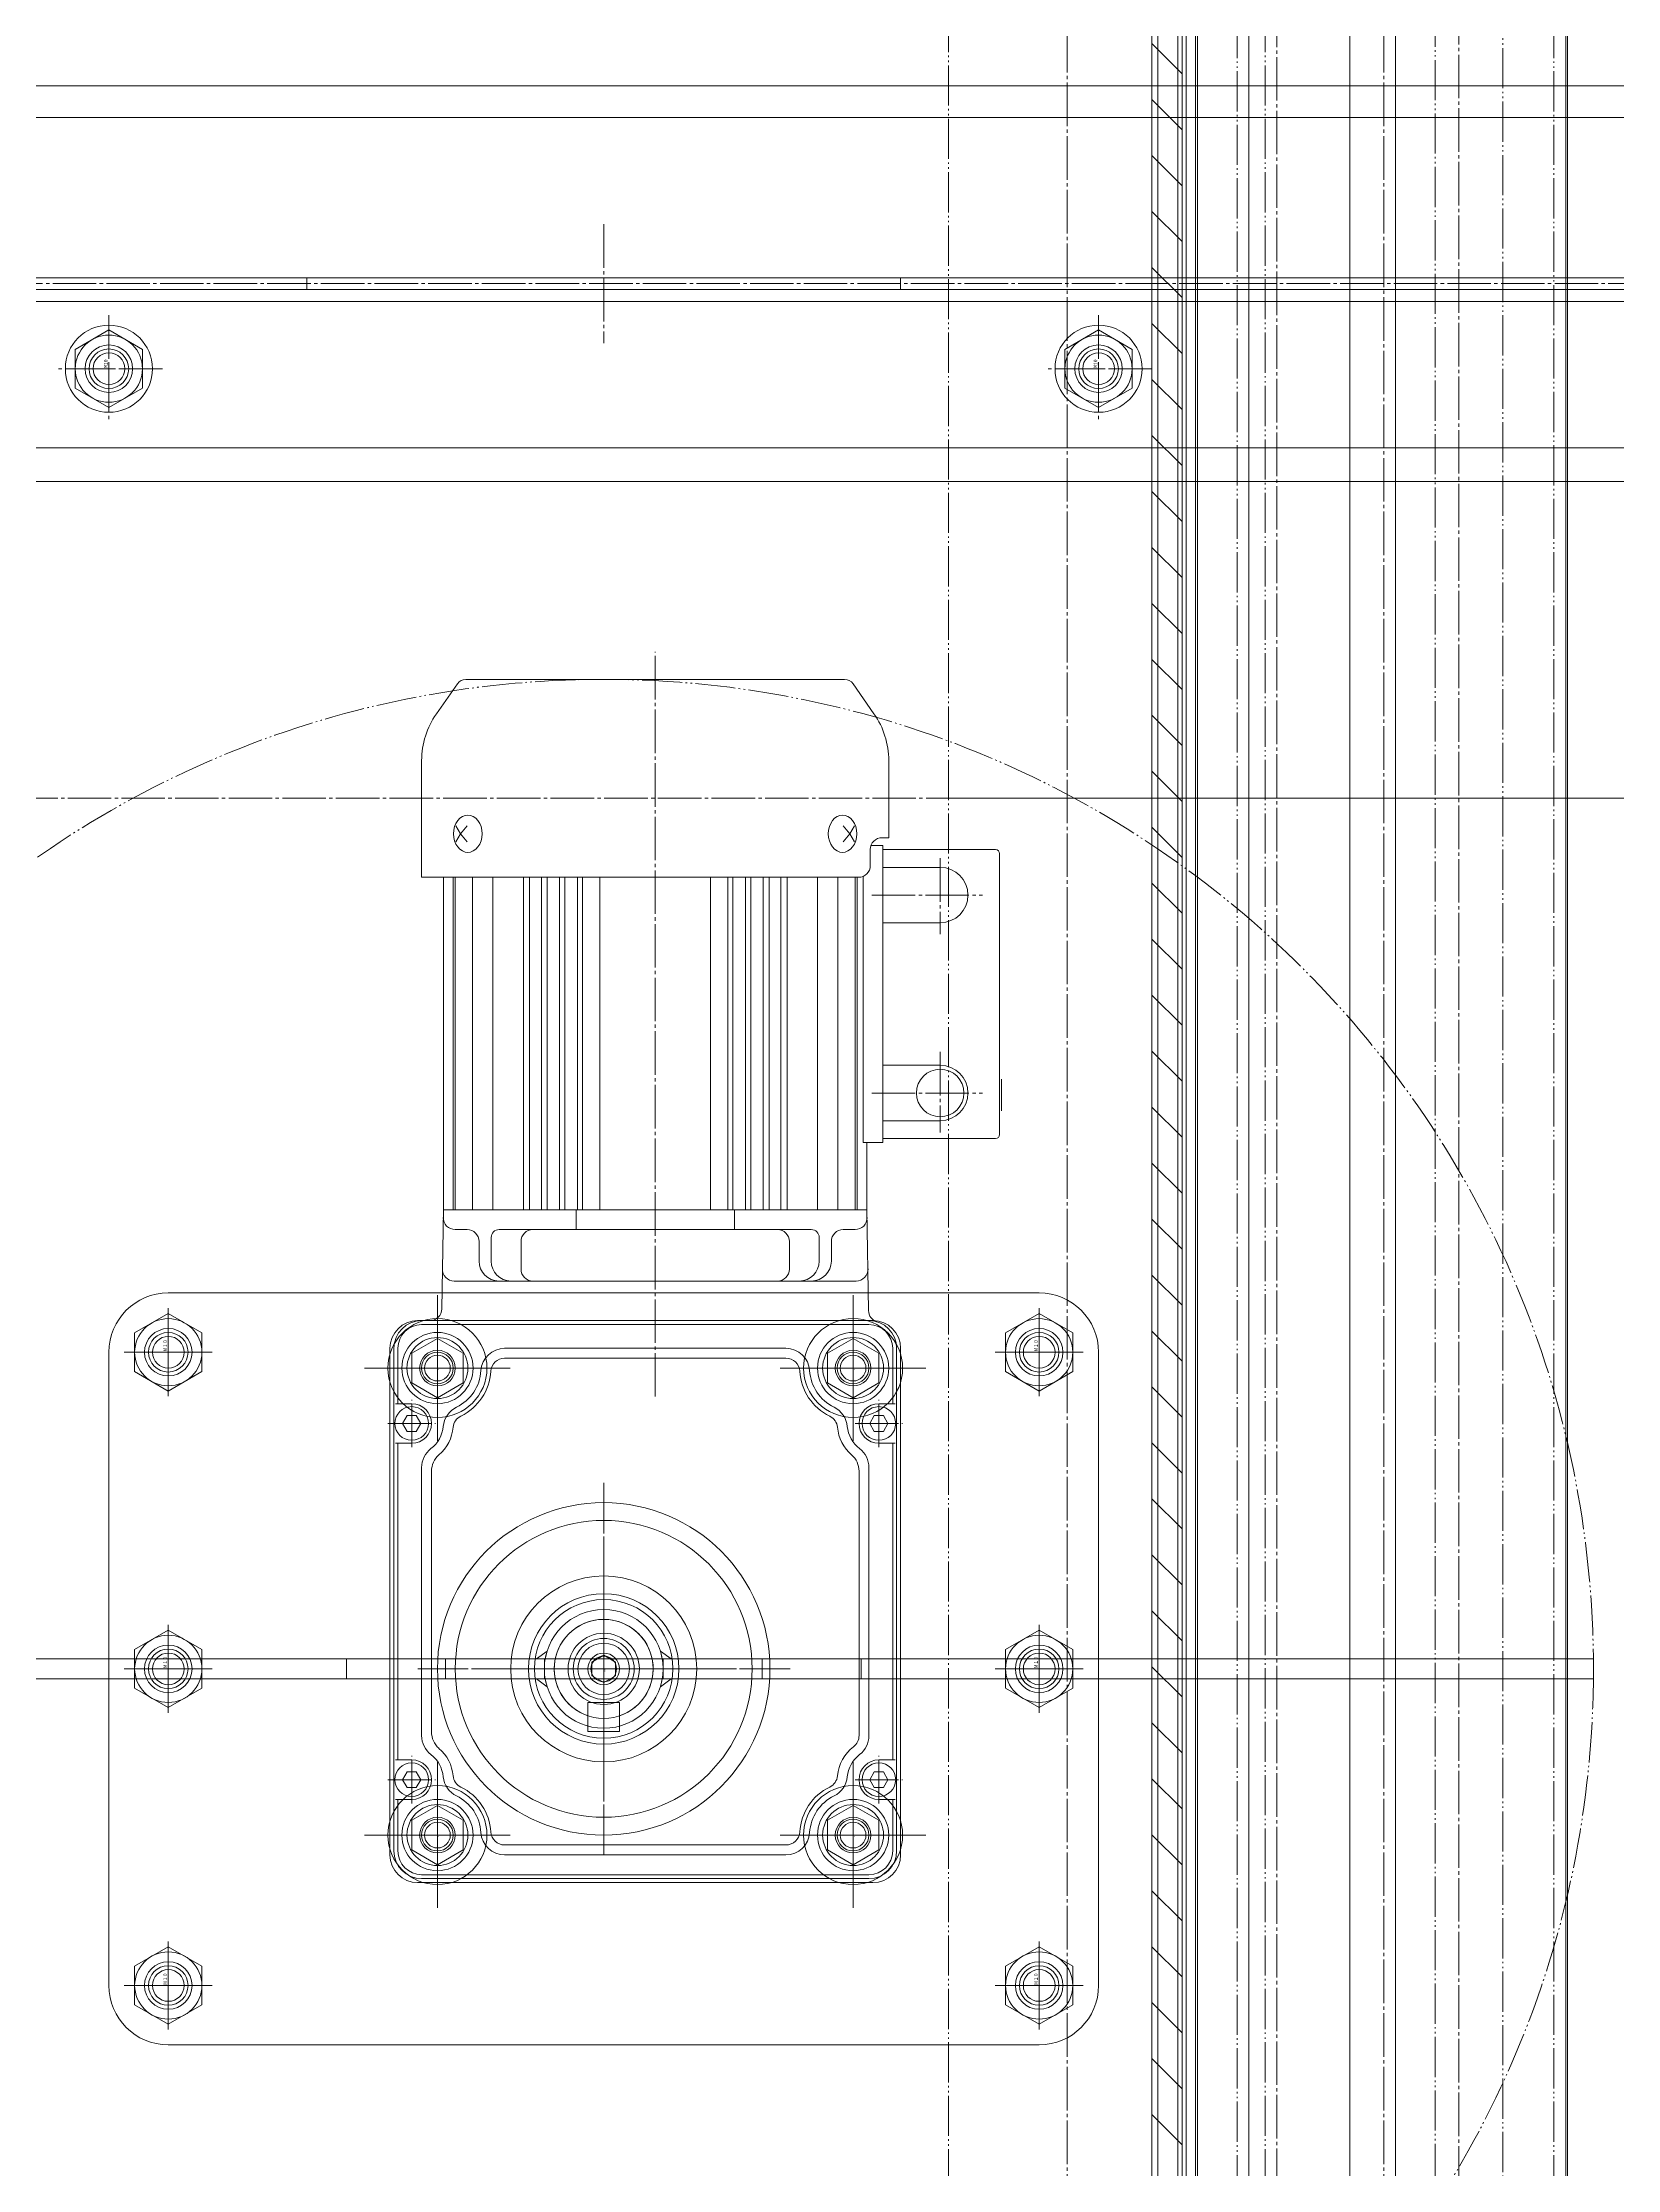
# Model space of a CAD drawing. Units: millimetres at full size. Extents: x -21196 to 21204, y -11807 to 11807.
# Drawn here: x -7121 to -6723, y -2777 to -2239 of the extents above; entities that cross this region are included whole.
import ezdxf
from ezdxf.enums import TextEntityAlignment as Align

# ---------------------------------------------------------------- set-up
doc = ezdxf.new("R2010")
doc.units = ezdxf.units.MM
doc.header["$LTSCALE"] = 0.5
doc.linetypes.add('USER3', pattern=[26.999999, 20.299999, -1.7, 0.8, -1.7, 0.8, -1.7])
doc.linetypes.add('USER4', pattern=[27.1, 22, -1.7, 1.7, -1.7])
doc.layers.add('1-0_設備-5(241129配置図菊池追記(立面図).jww)(機器配置図 260128.dwg)', color=7, linetype='Continuous', lineweight=9)
doc.styles.add('ＭＳ ゴシック', font='')
doc.styles.get('ＭＳ ゴシック').set_extended_font_data('MS Gothic')

msp = doc.modelspace()

# ---------------------------------------------------------------- linework, layer by layer
at = {"layer": '1-0_設備-5(241129配置図菊池追記(立面図).jww)(機器配置図 260128.dwg)', "linetype": 'USER4'}
for p, q in [((-6763.5215, -3662.4988), (-6763.5215, -1337.5378)), ((-6809.5215, -1348.6084), (-6809.5215, -3511.6859)), ((-6862.4215, -1368.6084), (-6862.4215, -3491.6859)), ((-6782.4215, -1368.6084), (-6782.4215, -3491.6859)), ((-6979.5215, -2285.1318), (-6979.5215, -2315.1984)), ((-7335.5033, -2300.1471), (-6576.657, -2300.1471)), ((-7104.5215, -2308.1349), (-7104.5215, -2335.1594)), ((-6854.5215, -2308.1349), (-6854.5215, -2335.1594)), ((-7104.5215, -2330.9882), (-7104.5215, -2312.3061)), ((-7104.5215, -2330.9882), (-7104.5215, -2312.3061)), ((-6854.5215, -2330.9882), (-6854.5215, -2312.3061)), ((-6854.5215, -2330.9882), (-6854.5215, -2312.3061)), ((-7091.0093, -2321.6471), (-7118.0338, -2321.6471)), ((-7113.8626, -2321.6471), (-7095.1805, -2321.6471)), ((-7113.8626, -2321.6471), (-7095.1805, -2321.6471)), ((-6841.0093, -2321.6471), (-6868.0338, -2321.6471)), ((-6863.8626, -2321.6471), (-6845.1805, -2321.6471)), ((-6863.8626, -2321.6471), (-6845.1805, -2321.6471)), ((-6966.5215, -2581.3563), (-6966.5215, -2393.1739)), ((-9350.6557, -2430.1471), (-6572.3632, -2430.1471)), ((-9350.6557, -2430.1471), (-6572.3632, -2430.1471)), ((-9350.6557, -2430.1471), (-6572.3632, -2430.1471)), ((-6894.5215, -2445.3388), (-6894.5215, -2464.5279)), ((-6911.8054, -2454.6471), (-6883.826, -2454.6471)), ((-6894.5215, -2494.2368), (-6894.5215, -2514.611)), ((-6911.8054, -2504.6471), (-6883.826, -2504.6471)), ((-7021.5215, -2555.7444), (-7021.5215, -2592.5499)), ((-6916.5215, -2555.7444), (-6916.5215, -2592.5499)), ((-7089.5215, -2559.0434), (-7089.5215, -2581.2509)), ((-7089.5215, -2579.4882), (-7089.5215, -2560.8061)), ((-7089.5215, -2560.8061), (-7089.5215, -2579.4882)), ((-7021.5215, -2584.8974), (-7021.5215, -2563.3969)), ((-6916.5215, -2584.8974), (-6916.5215, -2563.3969)), ((-6869.5215, -2559.0434), (-6869.5215, -2581.2509)), ((-6869.5215, -2579.4882), (-6869.5215, -2560.8061)), ((-6869.5215, -2560.8061), (-6869.5215, -2579.4882)), ((-7021.5215, -2581.4882), (-7021.5215, -2566.8061)), ((-7021.5215, -2581.4882), (-7021.5215, -2566.8061)), ((-7021.5215, -2581.4882), (-7021.5215, -2566.8061)), ((-7021.5215, -2581.0704), (-7021.5215, -2567.2238)), ((-6916.5215, -2581.4882), (-6916.5215, -2566.8061)), ((-6916.5215, -2581.4882), (-6916.5215, -2566.8061)), ((-6916.5215, -2581.4882), (-6916.5215, -2566.8061)), ((-6916.5215, -2581.0704), (-6916.5215, -2567.2238)), ((-7078.4178, -2570.1471), (-7100.6253, -2570.1471)), ((-7098.8626, -2570.1471), (-7080.1805, -2570.1471)), ((-7080.1805, -2570.1471), (-7098.8626, -2570.1471)), ((-7003.1188, -2574.1471), (-7039.9243, -2574.1471)), ((-7010.7713, -2574.1471), (-7032.2717, -2574.1471)), ((-7028.8626, -2574.1471), (-7014.1805, -2574.1471)), ((-7028.8626, -2574.1471), (-7014.1805, -2574.1471)), ((-7028.8626, -2574.1471), (-7014.1805, -2574.1471)), ((-7014.5982, -2574.1471), (-7028.4448, -2574.1471)), ((-6898.1188, -2574.1471), (-6934.9243, -2574.1471)), ((-6905.7713, -2574.1471), (-6927.2717, -2574.1471)), ((-6923.8626, -2574.1471), (-6909.1805, -2574.1471)), ((-6923.8626, -2574.1471), (-6909.1805, -2574.1471)), ((-6923.8626, -2574.1471), (-6909.1805, -2574.1471)), ((-6909.5982, -2574.1471), (-6923.4448, -2574.1471)), ((-6858.4178, -2570.1471), (-6880.6253, -2570.1471)), ((-6878.8626, -2570.1471), (-6860.1805, -2570.1471)), ((-6860.1805, -2570.1471), (-6878.8626, -2570.1471)), ((-7028.0215, -2594.1622), (-7028.0215, -2582.1321)), ((-6910.0215, -2594.1622), (-6910.0215, -2582.1321)), ((-7034.0366, -2588.1471), (-7022.0065, -2588.1471)), ((-6916.0366, -2588.1471), (-6904.0065, -2588.1471)), ((-6979.5215, -2697.1247), (-6979.5215, -2603.1696)), ((-6979.5215, -2603.2464), (-6979.5215, -2697.0479)), ((-6979.5215, -2682.4242), (-6979.5215, -2617.8701)), ((-6979.5215, -2676.6613), (-6979.5215, -2623.633)), ((-6979.5215, -2675.8464), (-6979.5215, -2624.4479)), ((-6979.5215, -2671.8172), (-6979.5215, -2628.477)), ((-7089.5215, -2639.0434), (-7089.5215, -2661.2509)), ((-7089.5215, -2659.4882), (-7089.5215, -2640.8061)), ((-7089.5215, -2640.8061), (-7089.5215, -2659.4882)), ((-6979.5215, -2660.8551), (-6979.5215, -2639.4392)), ((-6979.5215, -2657.0704), (-6979.5215, -2643.2238)), ((-6869.5215, -2639.0434), (-6869.5215, -2661.2509)), ((-6869.5215, -2659.4882), (-6869.5215, -2640.8061)), ((-6869.5215, -2640.8061), (-6869.5215, -2659.4882)), ((-7078.4178, -2650.1471), (-7100.6253, -2650.1471)), ((-7098.8626, -2650.1471), (-7080.1805, -2650.1471)), ((-7080.1805, -2650.1471), (-7098.8626, -2650.1471)), ((-6932.4308, -2650.1471), (-7026.7198, -2650.1471)), ((-7026.4991, -2650.1471), (-6932.544, -2650.1471)), ((-7011.7986, -2650.1471), (-6947.2445, -2650.1471)), ((-7006.0357, -2650.1471), (-6953.0074, -2650.1471)), ((-7005.2208, -2650.1471), (-6953.8223, -2650.1471)), ((-7001.1916, -2650.1471), (-6957.8514, -2650.1471)), ((-6968.8136, -2650.1471), (-6990.2295, -2650.1471)), ((-6986.4448, -2650.1471), (-6972.5982, -2650.1471)), ((-6858.4178, -2650.1471), (-6880.6253, -2650.1471)), ((-6878.8626, -2650.1471), (-6860.1805, -2650.1471)), ((-6860.1805, -2650.1471), (-6878.8626, -2650.1471)), ((-7028.0216, -2684.1624), (-7028.0216, -2672.1324)), ((-7021.5215, -2673.7444), (-7021.5215, -2710.5499)), ((-6916.5215, -2673.7444), (-6916.5215, -2710.5499)), ((-6910.0215, -2684.1624), (-6910.0215, -2672.1324)), ((-7034.0366, -2678.1474), (-7022.0066, -2678.1474)), ((-7021.5215, -2702.8974), (-7021.5215, -2681.3969)), ((-6916.5215, -2702.8974), (-6916.5215, -2681.3969)), ((-6916.0365, -2678.1474), (-6904.0065, -2678.1474)), ((-7021.5215, -2699.4882), (-7021.5215, -2684.8061)), ((-7021.5215, -2699.4882), (-7021.5215, -2684.8061)), ((-7021.5215, -2699.4882), (-7021.5215, -2684.8061)), ((-7021.5215, -2699.0704), (-7021.5215, -2685.2238)), ((-6916.5215, -2699.4882), (-6916.5215, -2684.8061)), ((-6916.5215, -2699.4882), (-6916.5215, -2684.8061)), ((-6916.5215, -2699.4882), (-6916.5215, -2684.8061)), ((-6916.5215, -2699.0704), (-6916.5215, -2685.2238)), ((-7003.1188, -2692.1471), (-7039.9243, -2692.1471)), ((-7010.7713, -2692.1471), (-7032.2717, -2692.1471)), ((-7028.8626, -2692.1471), (-7014.1805, -2692.1471)), ((-7028.8626, -2692.1471), (-7014.1805, -2692.1471)), ((-7028.8626, -2692.1471), (-7014.1805, -2692.1471)), ((-7014.5982, -2692.1471), (-7028.4448, -2692.1471)), ((-6898.1188, -2692.1471), (-6934.9243, -2692.1471)), ((-6905.7713, -2692.1471), (-6927.2717, -2692.1471)), ((-6923.8626, -2692.1471), (-6909.1805, -2692.1471)), ((-6923.8626, -2692.1471), (-6909.1805, -2692.1471)), ((-6923.8626, -2692.1471), (-6909.1805, -2692.1471)), ((-6909.5982, -2692.1471), (-6923.4448, -2692.1471)), ((-7089.5215, -2719.0434), (-7089.5215, -2741.2509)), ((-6869.5215, -2719.0434), (-6869.5215, -2741.2509)), ((-7089.5215, -2739.4882), (-7089.5215, -2720.8061)), ((-7089.5215, -2720.8061), (-7089.5215, -2739.4882)), ((-6869.5215, -2739.4882), (-6869.5215, -2720.8061)), ((-6869.5215, -2720.8061), (-6869.5215, -2739.4882)), ((-7078.4178, -2730.1471), (-7100.6253, -2730.1471)), ((-7098.8626, -2730.1471), (-7080.1805, -2730.1471)), ((-7080.1805, -2730.1471), (-7098.8626, -2730.1471)), ((-6858.4178, -2730.1471), (-6880.6253, -2730.1471)), ((-6878.8626, -2730.1471), (-6860.1805, -2730.1471)), ((-6860.1805, -2730.1471), (-6878.8626, -2730.1471))]:
    msp.add_line(p, q, dxfattribs=at)
at = {"layer": '1-0_設備-5(241129配置図菊池追記(立面図).jww)(機器配置図 260128.dwg)'}
for p, q in [((-6816.5215, -1375.1471), (-6816.5215, -3485.1471)), ((-6736.5215, -1375.1471), (-6736.5215, -3485.1471)), ((-6833.4215, -3420.1471), (-6833.4215, -1440.1471)), ((-6830.0215, -3420.1471), (-6830.0215, -1440.1471)), ((-6791.0215, -3420.1471), (-6791.0215, -1440.1471)), ((-6736.0215, -1440.1471), (-6736.0215, -3420.1471)), ((-6834.5215, -1560.1471), (-6834.5215, -3040.1471)), ((-6833.4215, -2247.1101), (-6841.0215, -2239.5101)), ((-7234.5215, -2250.1471), (-6617.5215, -2250.1471)), ((-6833.4215, -2261.2522), (-6841.0215, -2253.6522)), ((-7234.5215, -2258.1471), (-6617.5215, -2258.1471)), ((-6833.4215, -2275.3943), (-6841.0215, -2267.7943)), ((-6833.4215, -2289.5365), (-6841.0215, -2281.9365)), ((-6632.5215, -2298.6471), (-7326.5215, -2298.6471)), ((-7054.5215, -2298.6471), (-7054.5215, -2301.6471)), ((-6904.5215, -2298.6471), (-6904.5215, -2301.6471)), ((-6833.4215, -2303.6786), (-6841.0215, -2296.0786)), ((-7326.5215, -2304.6471), (-6632.5215, -2304.6471)), ((-6833.4215, -2317.8207), (-6841.0215, -2310.2207)), ((-7113.0085, -2326.5471), (-7113.0085, -2316.7471)), ((-6863.0085, -2326.5471), (-6863.0085, -2316.7471)), ((-7113.0085, -2326.5471), (-7104.5215, -2331.4471)), ((-6863.0085, -2326.5471), (-6854.5215, -2331.4471)), ((-6833.4215, -2331.9629), (-6841.0215, -2324.3629)), ((-7326.5215, -2341.6471), (-6632.5215, -2341.6471)), ((-6833.4215, -2346.105), (-6841.0215, -2338.505)), ((-7234.5215, -2350.1471), (-6709.5215, -2350.1471)), ((-6833.4215, -2360.2471), (-6841.0215, -2352.6471)), ((-6833.4215, -2374.3893), (-6841.0215, -2366.7893)), ((-6833.4215, -2388.5314), (-6841.0215, -2380.9314)), ((-6833.4215, -2402.6736), (-6841.0215, -2395.0736)), ((-7021.7961, -2408.8266), (-7016.495, -2401.2558)), ((-7014.3652, -2400.1471), (-6966.5215, -2400.1471)), ((-6918.6779, -2400.1471), (-6966.5215, -2400.1471)), ((-6911.247, -2408.8266), (-6916.5481, -2401.2558)), ((-6833.4215, -2416.8157), (-6841.0215, -2409.2157)), ((-7025.5215, -2450.1471), (-7025.5215, -2420.6423)), ((-6907.5215, -2440.1471), (-6907.5215, -2420.6423)), ((-6833.4215, -2430.9578), (-6841.0215, -2423.3578)), ((-6892.4215, -2430.1471), (-6832.4215, -2430.1471)), ((-6841.0215, -2430.1471), (-6686.0215, -2430.1471)), ((-6839.5215, -2430.1471), (-6779.5215, -2430.1471)), ((-6769.5215, -2430.1471), (-6819.5215, -2430.1471)), ((-6812.4215, -2430.1471), (-6752.4215, -2430.1471)), ((-6689.5215, -2430.1471), (-6739.5215, -2430.1471)), ((-7016.8412, -2437.1471), (-7015.6655, -2439.1471)), ((-7015.6655, -2439.1471), (-7014.0128, -2437.1471)), ((-6917.3776, -2439.1471), (-6919.0303, -2437.1471)), ((-6916.2018, -2437.1471), (-6917.3776, -2439.1471)), ((-6833.4215, -2445.1), (-6841.0215, -2437.5)), ((-6912.1818, -2443.1471), (-6912.1818, -2447.1471)), ((-6909.0215, -2442.1471), (-6912.0103, -2442.1471)), ((-6907.5215, -2440.1471), (-6909.1818, -2440.1471)), ((-6909.0215, -2442.1471), (-6909.0215, -2517.1471)), ((-6880.5215, -2443.1471), (-6909.0215, -2443.1471)), ((-6879.5215, -2515.1471), (-6879.5215, -2444.1471)), ((-7025.5215, -2450.1471), (-6966.5215, -2450.1471)), ((-7020.0215, -2534.1471), (-7020.0215, -2450.1471)), ((-7017.5215, -2450.1471), (-7017.5215, -2534.1471)), ((-7017.0215, -2450.1471), (-7017.0215, -2534.1471)), ((-7012.6546, -2450.1471), (-7012.6546, -2534.1471)), ((-7007.5635, -2450.1471), (-7007.5635, -2534.1471)), ((-6999.8251, -2450.1471), (-6999.8251, -2534.1471)), ((-6998.2359, -2450.1471), (-6998.2359, -2534.1471)), ((-6995.2779, -2450.1471), (-6995.2779, -2534.1471)), ((-6993.7989, -2450.1471), (-6993.7989, -2534.1471)), ((-6990.7062, -2450.1471), (-6990.7062, -2534.1471)), ((-6989.3598, -2450.1471), (-6989.3598, -2534.1471)), ((-6986.1496, -2450.1471), (-6986.1496, -2534.1471)), ((-6984.9077, -2450.1471), (-6984.9077, -2534.1471)), ((-6980.5215, -2450.1471), (-6980.5215, -2534.1471)), ((-6915.1818, -2450.1471), (-6966.5215, -2450.1471)), ((-6952.5215, -2450.1471), (-6952.5215, -2534.1471)), ((-6948.1354, -2450.1471), (-6948.1354, -2534.1471)), ((-6946.8935, -2450.1471), (-6946.8935, -2534.1471)), ((-6943.6833, -2450.1471), (-6943.6833, -2534.1471)), ((-6942.3369, -2450.1471), (-6942.3369, -2534.1471)), ((-6939.2442, -2450.1471), (-6939.2442, -2534.1471)), ((-6937.7651, -2450.1471), (-6937.7651, -2534.1471)), ((-6934.8071, -2450.1471), (-6934.8071, -2534.1471)), ((-6933.2179, -2450.1471), (-6933.2179, -2534.1471)), ((-6925.4796, -2450.1471), (-6925.4796, -2534.1471)), ((-6920.3885, -2450.1471), (-6920.3885, -2534.1471)), ((-6916.0215, -2450.1471), (-6916.0215, -2534.1471)), ((-6915.5215, -2450.1471), (-6915.5215, -2534.1471)), ((-6914.0215, -2517.1471), (-6914.0215, -2449.9137)), ((-6909.0215, -2447.6471), (-6894.5215, -2447.6471)), ((-6833.4215, -2459.2421), (-6841.0215, -2451.6421)), ((-6909.0215, -2461.6471), (-6894.5215, -2461.6471)), ((-6833.4215, -2473.3842), (-6841.0215, -2465.7842)), ((-6833.4215, -2487.5264), (-6841.0215, -2479.9264)), ((-6909.0215, -2497.6471), (-6894.5215, -2497.6471)), ((-6833.4215, -2501.6685), (-6841.0215, -2494.0685)), ((-6879.0215, -2501.1471), (-6879.0215, -2509.1471)), ((-6833.4215, -2515.8106), (-6841.0215, -2508.2106)), ((-6909.0215, -2511.6471), (-6894.5215, -2511.6471)), ((-6909.0215, -2517.1471), (-6914.0215, -2517.1471)), ((-6913.0215, -2534.1471), (-6913.0215, -2517.1471)), ((-6880.5215, -2516.1471), (-6909.0215, -2516.1471)), ((-6833.4215, -2529.9528), (-6841.0215, -2522.3528)), ((-7020.4065, -2559.1995), (-7019.9692, -2534.1471)), ((-6966.5215, -2534.1471), (-7020.0215, -2534.1471)), ((-7020.0215, -2534.1471), (-6966.5215, -2534.1471)), ((-6986.5215, -2539.1471), (-6986.5215, -2534.1471)), ((-6966.5215, -2534.1471), (-6913.0215, -2534.1471)), ((-6913.0215, -2534.1471), (-6966.5215, -2534.1471)), ((-6946.5215, -2539.1471), (-6946.5215, -2534.1471)), ((-6912.6292, -2559.6268), (-6913.0739, -2534.1471)), ((-6833.4215, -2544.0949), (-6841.0215, -2536.4949)), ((-7014.0215, -2539.1471), (-7017.056, -2539.1471)), ((-7007.9512, -2541.1471), (-7007.9512, -2547.1471)), ((-6966.5215, -2539.1471), (-7005.9512, -2539.1471)), ((-6966.5215, -2539.1471), (-6927.0919, -2539.1471)), ((-6925.0919, -2541.1471), (-6925.0919, -2547.1471)), ((-6919.0215, -2539.1471), (-6915.9871, -2539.1471)), ((-7011.0215, -2542.1471), (-7011.0215, -2547.1471)), ((-7000.4137, -2549.1471), (-7000.4137, -2542.1471)), ((-6932.6294, -2549.1471), (-6932.6294, -2542.1471)), ((-6922.0215, -2542.1471), (-6922.0215, -2547.1471)), ((-7017.2829, -2552.1471), (-6966.5215, -2552.1471)), ((-7003.4137, -2552.1471), (-7006.0215, -2552.1471)), ((-6915.7602, -2552.1471), (-6966.5215, -2552.1471)), ((-6929.6294, -2552.1471), (-6927.0215, -2552.1471)), ((-6833.4215, -2558.237), (-6841.0215, -2550.637)), ((-6869.5215, -2555.1471), (-7089.5215, -2555.1471)), ((-7026.5215, -2562.1471), (-6911.5215, -2562.1471)), ((-7026.5215, -2562.1471), (-6911.5215, -2562.1471)), ((-6912.5215, -2562.1471), (-7025.5215, -2562.1471)), ((-6912.5215, -2563.1471), (-7025.5215, -2563.1471)), ((-7098.0085, -2575.0471), (-7098.0085, -2565.2471)), ((-6878.0085, -2575.0471), (-6878.0085, -2565.2471)), ((-6833.4215, -2572.3792), (-6841.0215, -2564.7792)), ((-7104.5215, -2570.1471), (-7104.5215, -2730.1471)), ((-7033.5215, -2697.1471), (-7033.5215, -2569.1471)), ((-7033.5215, -2697.1471), (-7033.5215, -2569.1471)), ((-7032.5215, -2696.1471), (-7032.5215, -2569.1471)), ((-7031.5215, -2569.1471), (-7031.5215, -2583.1471)), ((-6933.4921, -2569.1471), (-7004.551, -2569.1471)), ((-6933.4921, -2571.6471), (-7004.551, -2571.6471)), ((-6906.5215, -2583.1471), (-6906.5215, -2569.1471)), ((-6905.5215, -2569.1471), (-6905.5215, -2696.1471)), ((-6904.5215, -2569.1471), (-6904.5215, -2697.1471)), ((-6904.5215, -2569.1471), (-6904.5215, -2697.1471)), ((-6854.5215, -2730.1471), (-6854.5215, -2570.1471)), ((-7098.0085, -2575.0471), (-7089.5215, -2579.9471)), ((-6878.0085, -2575.0471), (-6869.5215, -2579.9471)), ((-6833.4215, -2586.5213), (-6841.0215, -2578.9213)), ((-7028.0215, -2583.1471), (-7032.1215, -2583.1471)), ((-6910.0215, -2583.1471), (-6905.9215, -2583.1471)), ((-7029.1762, -2586.1471), (-7030.3309, -2588.1471)), ((-7029.1762, -2590.1471), (-7030.3309, -2588.1471)), ((-7026.8668, -2586.1471), (-7029.1762, -2586.1471)), ((-7029.1762, -2590.1471), (-7026.8668, -2590.1471)), ((-7025.7121, -2588.1471), (-7026.8668, -2586.1471)), ((-7026.8668, -2590.1471), (-7025.7121, -2588.1471)), ((-6911.1762, -2586.1471), (-6912.3309, -2588.1471)), ((-6911.1762, -2590.1471), (-6912.3309, -2588.1471)), ((-6908.8668, -2586.1471), (-6911.1762, -2586.1471)), ((-6911.1762, -2590.1471), (-6908.8668, -2590.1471)), ((-6907.7121, -2588.1471), (-6908.8668, -2586.1471)), ((-6908.8668, -2590.1471), (-6907.7121, -2588.1471)), ((-7028.0215, -2593.1471), (-7032.1215, -2593.1471)), ((-7031.5215, -2593.1471), (-7031.5215, -2673.1474)), ((-6910.0215, -2593.1471), (-6905.9215, -2593.1471)), ((-6906.5215, -2673.1474), (-6906.5215, -2593.1471)), ((-6833.4215, -2600.6635), (-6841.0215, -2593.0635)), ((-7025.5215, -2599.2712), (-7025.5215, -2667.0231)), ((-7023.0215, -2600.2196), (-7023.0215, -2643.5328)), ((-6915.0215, -2667.0231), (-6915.0215, -2600.2196)), ((-6912.5215, -2667.0231), (-6912.5215, -2599.2712)), ((-6833.4215, -2614.8056), (-6841.0215, -2607.2056)), ((-6833.4215, -2628.9477), (-6841.0215, -2621.3477)), ((-6833.4215, -2643.0899), (-6841.0215, -2635.4899)), ((-7023.0215, -2643.5328), (-7023.0215, -2666.0747)), ((-6994.3117, -2647.6471), (-7229.5215, -2647.6471)), ((-7098.0085, -2655.0471), (-7098.0085, -2645.2471)), ((-7044.5215, -2652.6471), (-7044.5215, -2647.6471)), ((-7019.5215, -2652.6471), (-7019.5215, -2647.6471)), ((-6994.5215, -2647.6471), (-6994.5215, -2652.6471)), ((-6964.7313, -2647.6471), (-6994.3117, -2647.6471)), ((-6964.7313, -2647.6471), (-6729.5215, -2647.6471)), ((-6964.5215, -2647.6471), (-6964.5215, -2652.6471)), ((-6939.5215, -2652.6471), (-6939.5215, -2647.6471)), ((-6914.5215, -2652.6471), (-6914.5215, -2647.6471)), ((-6878.0085, -2655.0471), (-6878.0085, -2645.2471)), ((-6829.5215, -2652.6471), (-6829.5215, -2647.6471)), ((-6729.5215, -2652.6471), (-6729.5215, -2647.6471)), ((-7229.5215, -2652.6471), (-6994.3117, -2652.6471)), ((-6964.7313, -2652.6471), (-6994.3117, -2652.6471)), ((-6729.5215, -2652.6471), (-6964.7313, -2652.6471)), ((-6833.4215, -2657.232), (-6841.0215, -2649.632)), ((-7098.0085, -2655.0471), (-7089.5215, -2659.9471)), ((-6983.5215, -2658.6471), (-6983.5215, -2661.9899)), ((-6975.5215, -2658.6471), (-6983.5215, -2658.6471)), ((-6975.5215, -2658.6471), (-6975.5215, -2661.9899)), ((-6878.0085, -2655.0471), (-6869.5215, -2659.9471)), ((-6983.5215, -2665.9471), (-6983.5215, -2661.9899)), ((-6975.5215, -2665.9471), (-6975.5215, -2661.9899)), ((-6833.4215, -2671.3741), (-6841.0215, -2663.7741)), ((-6975.5215, -2665.9471), (-6983.5215, -2665.9471)), ((-7028.0216, -2673.1474), (-7032.1215, -2673.1474)), ((-7029.1763, -2676.1474), (-7030.331, -2678.1474)), ((-7026.8669, -2676.1474), (-7029.1763, -2676.1474)), ((-7025.7122, -2678.1474), (-7026.8669, -2676.1474)), ((-6911.1762, -2676.1474), (-6912.3309, -2678.1474)), ((-6908.8668, -2676.1474), (-6911.1762, -2676.1474)), ((-6910.0215, -2673.1474), (-6905.9215, -2673.1474)), ((-6907.7121, -2678.1474), (-6908.8668, -2676.1474)), ((-7029.1763, -2680.1474), (-7030.331, -2678.1474)), ((-7029.1763, -2680.1474), (-7026.8669, -2680.1474)), ((-7026.8669, -2680.1474), (-7025.7122, -2678.1474)), ((-6911.1762, -2680.1474), (-6912.3309, -2678.1474)), ((-6911.1762, -2680.1474), (-6908.8668, -2680.1474)), ((-6908.8668, -2680.1474), (-6907.7121, -2678.1474)), ((-6833.4215, -2685.5163), (-6841.0215, -2677.9163)), ((-7028.0216, -2683.1474), (-7032.1215, -2683.1474)), ((-7031.5215, -2683.1474), (-7031.5215, -2696.1471)), ((-6910.0215, -2683.1474), (-6905.9215, -2683.1474)), ((-6906.5215, -2696.1471), (-6906.5215, -2683.1474)), ((-6833.4215, -2699.6584), (-6841.0215, -2692.0584)), ((-7004.551, -2694.6471), (-6933.4921, -2694.6471)), ((-7004.551, -2697.1471), (-6933.4921, -2697.1471)), ((-7025.5215, -2702.1471), (-6912.5215, -2702.1471)), ((-6911.5215, -2704.1471), (-7026.5215, -2704.1471)), ((-6911.5215, -2704.1471), (-7026.5215, -2704.1471)), ((-7025.5215, -2703.1471), (-6912.5215, -2703.1471)), ((-6833.4215, -2713.8005), (-6841.0215, -2706.2005)), ((-6833.4215, -2727.9427), (-6841.0215, -2720.3427)), ((-7098.0085, -2735.0471), (-7098.0085, -2725.2471)), ((-6878.0085, -2735.0471), (-6878.0085, -2725.2471)), ((-7098.0085, -2735.0471), (-7089.5215, -2739.9471)), ((-6878.0085, -2735.0471), (-6869.5215, -2739.9471)), ((-6833.4215, -2742.0848), (-6841.0215, -2734.4848)), ((-7089.5215, -2745.1471), (-6869.5215, -2745.1471)), ((-6833.4215, -2756.2269), (-6841.0215, -2748.6269)), ((-6833.4215, -2770.3691), (-6841.0215, -2762.7691))]:
    msp.add_line(p, q, dxfattribs=at)
at = {"layer": '1-0_設備-5(241129配置図菊池追記(立面図).jww)(機器配置図 260128.dwg)', "linetype": 'USER3'}
for points in [[(-6819.5215, -3485.1471), (-6819.5215, -1375.1471), (-6796.5215, -1375.1471), (-6794.5215, -1377.1471), (-6794.5215, -1435.1471)], [(-6739.5215, -3485.1471), (-6739.5215, -1375.1471), (-6716.5215, -1375.1471), (-6714.5215, -1377.1471), (-6714.5215, -1435.1471)], [(-6784.5215, -1445.1471), (-6771.5215, -1445.1471), (-6769.5215, -1447.1471), (-6769.5215, -3413.1471)]]:
    msp.add_lwpolyline(points, dxfattribs=at)
at = {"layer": '1-0_設備-5(241129配置図菊池追記(立面図).jww)(機器配置図 260128.dwg)'}
for points in [[(-6841.0215, -3419.1471), (-6841.0215, -1441.1471), (-6840.0215, -1440.1471), (-6687.0215, -1440.1471), (-6686.0215, -1441.1471), (-6686.0215, -3419.1471), (-6687.0215, -3420.1471), (-6840.0215, -3420.1471)], [(-6839.5215, -3389.1471), (-6839.5215, -1471.1471), (-6838.5215, -1470.1471), (-6780.5215, -1470.1471), (-6779.5215, -1471.1471), (-6779.5215, -3389.1471), (-6780.5215, -3390.1471), (-6838.5215, -3390.1471)], [(-6829.5215, -1560.1471), (-6829.5215, -3040.1471), (-7129.5215, -3040.1471), (-7129.5215, -1560.1471)], [(-7013.8489, -2443.8471), (-7014.5518, -2443.7568), (-7015.2278, -2443.4894), (-7015.8507, -2443.0551), (-7016.3967, -2442.4705), (-7016.8448, -2441.7583), (-7017.1778, -2440.9458), (-7017.3829, -2440.0641), (-7017.4521, -2439.1471), (-7017.3829, -2438.2302), (-7017.1778, -2437.3485), (-7016.8448, -2436.536), (-7016.3967, -2435.8237), (-7015.8507, -2435.2392), (-7015.2278, -2434.8049), (-7014.5518, -2434.5375), (-7013.8489, -2434.4471), (-7013.1459, -2434.5375), (-7012.47, -2434.8049), (-7011.847, -2435.2392), (-7011.301, -2435.8237), (-7010.8529, -2436.536), (-7010.5199, -2437.3485), (-7010.3149, -2438.2302), (-7010.2456, -2439.1471), (-7010.3149, -2440.0641), (-7010.5199, -2440.9458), (-7010.8529, -2441.7583), (-7011.301, -2442.4705), (-7011.847, -2443.0551), (-7012.47, -2443.4894), (-7013.1459, -2443.7568)], [(-6919.1942, -2443.8471), (-6919.8972, -2443.7568), (-6920.5731, -2443.4894), (-6921.1961, -2443.0551), (-6921.7421, -2442.4705), (-6922.1902, -2441.7583), (-6922.5232, -2440.9458), (-6922.7282, -2440.0641), (-6922.7974, -2439.1471), (-6922.7282, -2438.2302), (-6922.5232, -2437.3485), (-6922.1902, -2436.536), (-6921.7421, -2435.8237), (-6921.1961, -2435.2392), (-6920.5731, -2434.8049), (-6919.8972, -2434.5375), (-6919.1942, -2434.4471), (-6918.4912, -2434.5375), (-6917.8153, -2434.8049), (-6917.1924, -2435.2392), (-6916.6463, -2435.8237), (-6916.1982, -2436.536), (-6915.8652, -2437.3485), (-6915.6602, -2438.2302), (-6915.591, -2439.1471), (-6915.6602, -2440.0641), (-6915.8652, -2440.9458), (-6916.1982, -2441.7583), (-6916.6463, -2442.4705), (-6917.1924, -2443.0551), (-6917.8153, -2443.4894), (-6918.4912, -2443.7568)], [(-7015.0215, -2570.3943), (-7015.0215, -2577.9), (-7021.5215, -2581.6527), (-7028.0215, -2577.9), (-7028.0215, -2570.3943), (-7021.5215, -2566.6416)], [(-6910.0215, -2570.3943), (-6910.0215, -2577.9), (-6916.5215, -2581.6527), (-6923.0215, -2577.9), (-6923.0215, -2570.3943), (-6916.5215, -2566.6416)], [(-6994.3117, -2647.6471), (-6993.8306, -2645.6471), (-6996.5215, -2647.6471)], [(-6976.5215, -2648.4151), (-6976.5215, -2651.8792), (-6979.5215, -2653.6112), (-6982.5215, -2651.8792), (-6982.5215, -2648.4151), (-6979.5215, -2646.6831)], [(-6964.7313, -2647.6471), (-6965.2124, -2645.6471), (-6962.5215, -2647.6471)], [(-6994.3117, -2652.6471), (-6993.8306, -2654.6471), (-6996.5215, -2652.6471)], [(-6964.7313, -2652.6471), (-6965.2124, -2654.6471), (-6962.5215, -2652.6471)], [(-7015.0215, -2688.3943), (-7015.0215, -2695.9), (-7021.5215, -2699.6527), (-7028.0215, -2695.9), (-7028.0215, -2688.3943), (-7021.5215, -2684.6416)], [(-6910.0215, -2688.3943), (-6910.0215, -2695.9), (-6916.5215, -2699.6527), (-6923.0215, -2695.9), (-6923.0215, -2688.3943), (-6916.5215, -2684.6416)]]:
    msp.add_lwpolyline(points, close=True, dxfattribs=at)
at = {"layer": '1-0_設備-5(241129配置図菊池追記(立面図).jww)(機器配置図 260128.dwg)', "linetype": 'USER3'}
for points in [[(-6892.4215, -3389.1471), (-6892.4215, -1471.1471), (-6891.4215, -1470.1471), (-6833.4215, -1470.1471), (-6832.4215, -1471.1471), (-6832.4215, -3389.1471), (-6833.4215, -3390.1471), (-6891.4215, -3390.1471)], [(-6812.4215, -3389.1471), (-6812.4215, -1471.1471), (-6811.4215, -1470.1471), (-6753.4215, -1470.1471), (-6752.4215, -1471.1471), (-6752.4215, -3389.1471), (-6753.4215, -3390.1471), (-6811.4215, -3390.1471)], [(-8999.5215, -1480.1471), (-6779.5215, -1480.1471), (-6779.5215, -3380.1471), (-8999.5215, -3380.1471)], [(-8999.5215, -1480.1471), (-6832.4215, -1480.1471), (-6832.4215, -3380.1471), (-8999.5215, -3380.1471)]]:
    msp.add_lwpolyline(points, close=True, dxfattribs=at)
at = {"layer": '1-0_設備-5(241129配置図菊池追記(立面図).jww)(機器配置図 260128.dwg)'}
for points in [[(-7326.5215, -2301.6471), (-6632.5215, -2301.6471), (-7326.5215, -2301.6471)], [(-7096.0345, -2316.7471), (-7104.5215, -2311.8471), (-7113.0085, -2316.7471)], [(-6846.0345, -2316.7471), (-6854.5215, -2311.8471), (-6863.0085, -2316.7471)], [(-7104.5215, -2331.4471), (-7096.0345, -2326.5471), (-7096.0345, -2316.7471)], [(-6854.5215, -2331.4471), (-6846.0345, -2326.5471), (-6846.0345, -2316.7471)], [(-7016.8412, -2441.1471), (-7015.6655, -2439.1471), (-7014.0128, -2441.1471)], [(-6916.2018, -2441.1471), (-6917.3776, -2439.1471), (-6919.0303, -2441.1471)], [(-7081.0345, -2565.2471), (-7089.5215, -2560.3471), (-7098.0085, -2565.2471)], [(-6861.0345, -2565.2471), (-6869.5215, -2560.3471), (-6878.0085, -2565.2471)], [(-7089.5215, -2579.9471), (-7081.0345, -2575.0471), (-7081.0345, -2565.2471)], [(-6869.5215, -2579.9471), (-6861.0345, -2575.0471), (-6861.0345, -2565.2471)], [(-7081.0345, -2645.2471), (-7089.5215, -2640.3471), (-7098.0085, -2645.2471)], [(-6861.0345, -2645.2471), (-6869.5215, -2640.3471), (-6878.0085, -2645.2471)], [(-7089.5215, -2659.9471), (-7081.0345, -2655.0471), (-7081.0345, -2645.2471)], [(-6869.5215, -2659.9471), (-6861.0345, -2655.0471), (-6861.0345, -2645.2471)], [(-7081.0345, -2725.2471), (-7089.5215, -2720.3471), (-7098.0085, -2725.2471)], [(-6861.0345, -2725.2471), (-6869.5215, -2720.3471), (-6878.0085, -2725.2471)], [(-7089.5215, -2739.9471), (-7081.0345, -2735.0471), (-7081.0345, -2725.2471)], [(-6869.5215, -2739.9471), (-6861.0345, -2735.0471), (-6861.0345, -2725.2471)]]:
    msp.add_lwpolyline(points, dxfattribs=at)
for centre, radius in [((-7104.5215, -2321.6471), 11), ((-6854.5215, -2321.6471), 11), ((-7104.5215, -2321.6471), 8.487), ((-7104.5215, -2321.6471), 6), ((-7104.5215, -2321.6471), 6), ((-6854.5215, -2321.6471), 8.487), ((-6854.5215, -2321.6471), 6), ((-6854.5215, -2321.6471), 6), ((-7104.5215, -2321.6471), 5), ((-7104.5215, -2321.6471), 4), ((-6854.5215, -2321.6471), 5), ((-6854.5215, -2321.6471), 4), ((-6894.5215, -2504.6471), 6), ((-7089.5215, -2570.1471), 8.487), ((-7021.5215, -2574.1471), 12.5), ((-6916.5215, -2574.1471), 12.5), ((-6869.5215, -2570.1471), 8.487), ((-7089.5215, -2570.1471), 6), ((-7089.5215, -2570.1471), 6), ((-7089.5215, -2570.1471), 5), ((-7089.5215, -2570.1471), 4), ((-7021.5215, -2574.1471), 9), ((-7021.5215, -2574.1471), 7.7), ((-6916.5215, -2574.1471), 9), ((-6916.5215, -2574.1471), 7.7), ((-6869.5215, -2570.1471), 6), ((-6869.5215, -2570.1471), 6), ((-6869.5215, -2570.1471), 5), ((-6869.5215, -2570.1471), 4), ((-7021.5215, -2574.1471), 4.5), ((-7021.5215, -2574.1471), 4.5), ((-7021.5215, -2574.1471), 4.5), ((-7021.5215, -2574.1471), 4), ((-7021.5215, -2574.1471), 3.25), ((-6916.5215, -2574.1471), 4.5), ((-6916.5215, -2574.1471), 4.5), ((-6916.5215, -2574.1471), 4.5), ((-6916.5215, -2574.1471), 4), ((-6916.5215, -2574.1471), 3.25), ((-7028.0215, -2588.1471), 4.25), ((-6910.0215, -2588.1471), 4.25), ((-6979.5215, -2650.1471), 42), ((-6979.5215, -2650.1471), 37.5), ((-6979.5215, -2650.1471), 37.5), ((-6979.5215, -2650.1471), 23.5), ((-6979.5215, -2650.1471), 19), ((-6979.5215, -2650.1471), 19), ((-6979.5215, -2650.1471), 17.5), ((-6979.5215, -2650.1471), 15), ((-6979.5215, -2650.1471), 12.5), ((-7089.5215, -2650.1471), 8.487), ((-6979.5215, -2650.1471), 9), ((-6979.5215, -2650.1471), 7.7), ((-6979.5215, -2650.1471), 6.5), ((-6869.5215, -2650.1471), 8.487), ((-7089.5215, -2650.1471), 6), ((-7089.5215, -2650.1471), 6), ((-7089.5215, -2650.1471), 5), ((-7089.5215, -2650.1471), 4), ((-6979.5215, -2650.1471), 4), ((-6979.5215, -2650.1471), 3.25), ((-6869.5215, -2650.1471), 6), ((-6869.5215, -2650.1471), 6), ((-6869.5215, -2650.1471), 5), ((-6869.5215, -2650.1471), 4), ((-7028.0216, -2678.1474), 4.25), ((-6910.0215, -2678.1474), 4.25), ((-7021.5215, -2692.1471), 12.5), ((-6916.5215, -2692.1471), 12.5), ((-7021.5215, -2692.1471), 9), ((-7021.5215, -2692.1471), 7.7), ((-6916.5215, -2692.1471), 9), ((-6916.5215, -2692.1471), 7.7), ((-7021.5215, -2692.1471), 4.5), ((-7021.5215, -2692.1471), 4.5), ((-7021.5215, -2692.1471), 4.5), ((-7021.5215, -2692.1471), 4), ((-7021.5215, -2692.1471), 3.25), ((-6916.5215, -2692.1471), 4.5), ((-6916.5215, -2692.1471), 4.5), ((-6916.5215, -2692.1471), 4.5), ((-6916.5215, -2692.1471), 4), ((-6916.5215, -2692.1471), 3.25), ((-7089.5215, -2730.1471), 8.487), ((-7089.5215, -2730.1471), 6), ((-7089.5215, -2730.1471), 6), ((-6869.5215, -2730.1471), 8.487), ((-6869.5215, -2730.1471), 6), ((-6869.5215, -2730.1471), 6), ((-7089.5215, -2730.1471), 5), ((-7089.5215, -2730.1471), 4), ((-6869.5215, -2730.1471), 5), ((-6869.5215, -2730.1471), 4)]:
    msp.add_circle(centre, radius, dxfattribs=at)
at = {"layer": '1-0_設備-5(241129配置図菊池追記(立面図).jww)(機器配置図 260128.dwg)', "linetype": 'USER3'}
msp.add_circle((-6979.5215, -2650.1471), 250.012, dxfattribs=at)
at = {"layer": '1-0_設備-5(241129配置図菊池追記(立面図).jww)(機器配置図 260128.dwg)'}
for centre, radius, start, end in [((-7014.3652, -2402.7471), 2.6, 90, 145), ((-6918.6779, -2402.7471), 2.6, 35, 90), ((-7004.9215, -2420.6423), 20.6, 145, 180), ((-6928.1215, -2420.6423), 20.6, 0, 35), ((-6909.1818, -2443.1471), 3, 90, 180), ((-6880.5215, -2444.1471), 1, 0, 90), ((-6915.1818, -2447.1471), 3, 270, 0), ((-6894.5215, -2454.6471), 7, 270, 90), ((-6894.5215, -2504.6471), 7, 270, 90), ((-6880.5215, -2515.1471), 1, 270, 0), ((-7017.056, -2536.1471), 3, 179, 270), ((-6915.9871, -2536.1471), 3, 270, 1), ((-7014.0215, -2542.1471), 3, 0, 90), ((-7005.9512, -2541.1471), 2, 90, 180), ((-6997.4137, -2542.1471), 3, 90, 180), ((-6935.6294, -2542.1471), 3, 0, 90), ((-6927.0919, -2541.1471), 2, 0, 90), ((-6919.0215, -2542.1471), 3, 90, 180), ((-7006.0215, -2547.1471), 5, 180, 270), ((-7002.9512, -2547.1471), 5, 180, 270), ((-6930.0919, -2547.1471), 5, 270, 0), ((-6927.0215, -2547.1471), 5, 270, 0), ((-7017.2829, -2549.1471), 3, 179, 270), ((-6997.4137, -2549.1471), 3, 180, 270), ((-6935.6294, -2549.1471), 3, 270, 0), ((-6915.7602, -2549.1471), 3, 270, 1), ((-7089.5215, -2570.1471), 15, 90, 180), ((-6869.5215, -2570.1471), 15, 0, 90), ((-7026.5215, -2569.1471), 7, 90, 180), ((-7026.5215, -2569.1471), 7, 90, 180), ((-7025.5215, -2569.1471), 7, 90, 180), ((-7025.5215, -2569.1471), 6, 90, 180), ((-7023.406, -2559.1471), 3, 270, 359), ((-6909.6296, -2559.5744), 3, 181, 253.19), ((-6912.5215, -2569.1471), 7, 0, 90), ((-6912.5215, -2569.1471), 6, 0, 90), ((-6911.5215, -2569.1471), 7, 0, 90), ((-6911.5215, -2569.1471), 7, 0, 90), ((-7004.551, -2575.1471), 6, 90, 176.628), ((-7004.551, -2575.1471), 3.5, 90, 176.628), ((-6933.4921, -2575.1471), 6, 3.372, 90), ((-6933.4921, -2575.1471), 3.5, 3.372, 90), ((-7021.5215, -2574.1471), 11, 295.957, 356.628), ((-7021.5215, -2574.1471), 13.5, 295.957, 356.628), ((-6916.5215, -2574.1471), 13.5, 183.372, 244.043), ((-6916.5215, -2574.1471), 11, 183.372, 244.043), ((-7028.0215, -2588.1471), 5, 270, 90), ((-7014.0807, -2589.4322), 6, 115.957, 174.732), ((-6923.9624, -2589.4322), 6, 5.268, 64.043), ((-6910.0215, -2588.1471), 5, 90, 270), ((-7028.0216, -2588.1469), 8, 307.383, 354.732), ((-7028.0216, -2588.1469), 10.5, 311.015, 354.732), ((-7014.0807, -2589.4322), 3.5, 115.957, 174.732), ((-6923.9624, -2589.4322), 3.5, 5.268, 64.043), ((-6910.0215, -2588.1469), 10.5, 185.268, 228.985), ((-6910.0215, -2588.1469), 8, 185.268, 232.617), ((-7019.5215, -2599.2712), 6, 127.383, 180), ((-6918.5215, -2599.2712), 6, 0, 52.617), ((-7017.5215, -2600.2196), 5.5, 131.015, 180), ((-6920.5215, -2600.2196), 5.5, 0, 48.985), ((-6979.5215, -2650.1471), 12.5, 288.663, 251.337), ((-7019.5215, -2667.0231), 6, 180, 232.617), ((-7017.5215, -2666.0747), 5.5, 180, 228.985), ((-7028.0216, -2678.1474), 10.5, 5.268, 48.985), ((-6910.0215, -2678.1474), 10.5, 127.383, 174.732), ((-6918.5215, -2667.0231), 3.5, 307.383, 0), ((-6918.5215, -2667.0231), 6, 307.383, 0), ((-7028.0216, -2678.1474), 5, 270, 90), ((-7028.0216, -2678.1474), 8, 5.268, 52.617), ((-6910.0215, -2678.1474), 8, 127.383, 174.732), ((-6910.0215, -2678.1474), 5, 90, 270), ((-7014.0807, -2676.862), 6, 185.268, 244.043), ((-7014.0807, -2676.862), 3.5, 185.268, 244.043), ((-7021.5215, -2692.1471), 13.5, 3.372, 64.043), ((-6916.5215, -2692.1471), 13.5, 115.957, 176.628), ((-6923.9624, -2676.862), 3.5, 295.957, 354.732), ((-6923.9624, -2676.862), 6, 295.957, 354.732), ((-7021.5215, -2692.1471), 11, 3.372, 64.043), ((-6916.5215, -2692.1471), 11, 115.957, 176.628), ((-7004.551, -2691.1471), 6, 183.372, 270), ((-7004.551, -2691.1471), 3.5, 183.372, 270), ((-6933.4921, -2691.1471), 3.5, 270, 356.628), ((-6933.4921, -2691.1471), 6, 270, 356.628), ((-7026.5215, -2697.1471), 7, 180, 270), ((-7026.5215, -2697.1471), 7, 180, 270), ((-7025.5215, -2696.1471), 7, 180, 270), ((-7025.5215, -2696.1471), 6, 180, 270), ((-6912.5215, -2696.1471), 6, 270, 0), ((-6912.5215, -2696.1471), 7, 270, 0), ((-6911.5215, -2697.1471), 7, 270, 0), ((-6911.5215, -2697.1471), 7, 270, 0), ((-7089.5215, -2730.1471), 15, 180, 270), ((-6869.5215, -2730.1471), 15, 270, 0)]:
    msp.add_arc(centre, radius, start, end, dxfattribs=at)

# ---------------------------------------------------------------- texts
at = {"layer": '1-0_設備-5(241129配置図菊池追記(立面図).jww)(機器配置図 260128.dwg)', "style": 'ＭＳ ゴシック'}
for s, height, p in [('M10', 0.918, (-7104.5848, -2321.44)), ('M10', 0.918, (-6854.5848, -2321.44)), ('BT-M8', 0.2203, (-7021.025, -2574.8513)), ('BT-M8', 0.2203, (-6916.025, -2574.8513)), ('CS-M8', 0.2203, (-6979.044, -2650.8567)), ('BT-M8', 0.2203, (-7021.025, -2692.8513)), ('BT-M8', 0.2203, (-6916.025, -2692.8513))]:
    msp.add_text(s, height=height, rotation=90, dxfattribs=at).set_placement(p, align=Align.BOTTOM_LEFT)
at = {"layer": '1-0_設備-5(241129配置図菊池追記(立面図).jww)(機器配置図 260128.dwg)', "style": 'ＭＳ ゴシック', "width": 0.8}
for p in [(-7089.5848, -2570.0196), (-6869.5848, -2570.0196), (-7089.5848, -2650.0196), (-6869.5848, -2650.0196), (-7089.5848, -2730.0196), (-6869.5848, -2730.0196)]:
    msp.add_text('Ｍ１０', height=0.918, rotation=90, dxfattribs=at).set_placement(p, align=Align.BOTTOM_LEFT)

doc.saveas('drawing.dxf')
